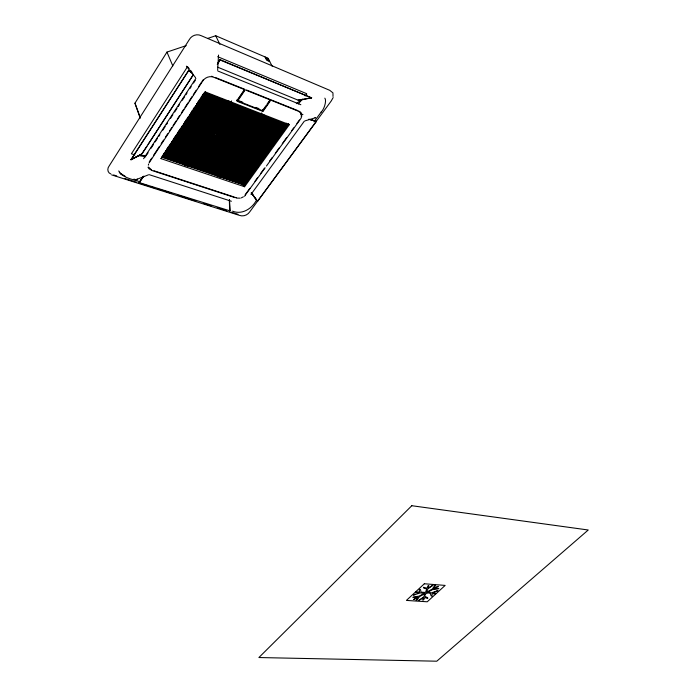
<?xml version="1.0" encoding="UTF-8"?>
<svg xmlns="http://www.w3.org/2000/svg" width="696" height="696" viewBox="0 0 696 696"><rect width="100%" height="100%" fill="white"/><g stroke="black" fill="none" stroke-linecap="round" stroke-linejoin="round"><path stroke-width="1.04" d="M217.639 70.183L218.535 55.062M139.304 182.117L139.783 182.674M139.348 182.465L143.132 176.793M131.074 159.741L188.546 70.644M301.229 116.467C302.038 113.883 299.854 111.63 297.549 110.89L214.394 77.526C210.009 75.351 204.65 77.413 202.353 81.606L149.109 162.907M229.663 210.697L229.358 200.431M148.352 165.152L148.613 164.065M333.019 96.457L332.94 92.873L329.765 90.332L201.335 35.748C196.907 33.425 191.409 35.496 189.147 39.829L109.142 165.996C106.984 168.562 107.428 172.843 110.89 173.983M139.374 182.091L143.176 176.775M333.166 97.553L331.2 101.024L249.829 211.741C247.637 215.125 243.243 216.83 239.407 215.369L111.638 174.896M195.863 78.448L143.585 158.714M217.735 63.527L220.006 59.612L311.512 97.866M217.291 64.615L220.066 59.76M218.3 62.544L219.91 59.639M229.784 210.792L139.687 182.735M229.384 211.132L229.854 210.923L229.428 199.7M137.286 179.046L136.79 179.377L148.509 174.809M250.986 194.41L304.204 121.33M140.244 118.268L134.963 103.182L166.962 52.087L186.258 45.614M146.873 146.256L141.706 153.981M148.048 144.437L193.331 74.611M142.288 153.511L193.375 74.742M146.891 154.608L148.074 152.789M151.023 148.265L153.39 144.637M155.156 141.923L157.522 138.295M158.697 136.486L159.88 134.667M162.838 130.143L165.196 126.515M166.379 124.706L167.553 122.888M170.511 118.364L172.869 114.736M174.644 112.013L177.001 108.393M178.185 106.584L179.368 104.765M182.317 100.233L184.684 96.614M185.867 94.804L187.041 92.986M189.999 88.453L191.174 86.643M193.54 83.024L195.306 80.301M149.309 161.811L151.684 158.183M153.468 155.469L159.41 146.404M161.185 143.689L163.569 140.061M165.344 137.347L167.727 133.719M169.502 131.005L171.886 127.385M173.069 125.567L176.044 121.043M177.228 119.225L179.603 115.606M181.386 112.882L183.761 109.263M184.953 107.454L187.92 102.921M189.112 101.111L192.079 96.579M193.27 94.769L196.237 90.236M198.621 86.617L201.588 82.084M161.002 158.644L205.163 91.872L289.336 124.654L244.566 186.737L161.002 158.644L161.985 157.331L242.243 184.388L244.566 186.737M162.586 156.435L164.369 153.729M165.561 151.928L205.459 91.602M321.169 112.065C324.527 108.915 326.737 100.241 324.841 98.145M184.379 165.483L228.14 100.885M185.467 165.796L229.297 101.164M187.137 166.361L231.585 100.929M237.562 99.667L244.444 89.584L244.531 90.88L237.971 100.528L238.136 101.146L237.562 99.667L237.971 100.528M270.065 99.867L270.005 101.425L263.288 111.003L262.54 111.264L237.371 101.407L237.214 100.789L244.07 90.698L243.983 89.401M265.872 105.862L262.87 110.151L263.288 111.003M267.064 104.148L269.465 100.72M237.371 101.407L236.962 100.546L262.401 110.655L263.149 110.403L269.561 101.242L269.622 99.685M217.169 176.497L261.722 112.926M218.292 176.81L262.296 114.092M219.893 177.35L263.906 114.727M242.243 184.388L286.265 123.14M161.89 156.574L244.748 184.927L245.227 184.266L162.359 155.861M244.705 182.5L163.047 154.825L245.923 183.3L246.41 182.63L163.516 154.112L246.41 182.63M164.204 153.068L247.106 181.665L247.585 180.995L164.674 152.354L247.585 180.995M248.281 180.029L165.37 151.31L248.281 180.029L248.768 179.359L165.839 150.597L248.768 179.359M166.709 150.014L249.464 178.385L249.951 177.715L167.005 148.831L249.951 177.715M250.647 176.74L167.692 147.787L250.647 176.74L251.134 176.071L168.171 147.065L251.134 176.071M168.867 146.021L251.839 175.096L252.326 174.426L169.337 145.299M218.074 160.933L170.033 144.246L253.031 173.443L253.509 172.773L170.511 143.524L253.509 172.773M174.278 143.541L171.207 142.471L254.214 171.79L254.701 171.12L171.686 141.749L254.701 171.12M172.382 140.696L255.415 170.137L255.902 169.459L172.86 139.966M255.38 167.666L173.565 138.913L256.606 168.476L257.094 167.797L174.044 138.182L257.094 167.797M174.922 137.59L257.807 166.814L258.294 166.135L175.227 136.399L258.294 166.135M257.772 164.334L175.923 135.337L259.008 165.143L259.495 164.465L176.41 134.606L259.495 164.465M177.106 133.545L260.208 163.473L260.695 162.794L177.593 132.814L260.695 162.794M261.418 161.803L178.298 131.744L261.418 161.803L261.905 161.124L178.785 131.013L261.905 161.124M179.49 129.952L262.618 160.124L263.114 159.445L179.977 129.212L263.114 159.445M180.864 128.603L263.827 158.444L264.323 157.766L181.169 127.411M182.065 126.794L265.046 156.765L265.541 156.078L182.361 125.602L265.541 156.078M183.257 124.984L266.255 155.077L266.751 154.39L183.561 123.784L266.751 154.39M214.638 133.771L184.275 122.714L267.473 153.39L267.969 152.702L184.762 121.974L267.969 152.702M185.667 121.348L268.691 151.702L269.195 151.006L185.963 120.147L269.195 151.006M186.867 119.529L269.918 150.005L270.413 149.309L187.172 118.329L270.413 149.309M269.909 147.482L187.885 117.241L271.144 148.3L271.64 147.613L188.381 116.502L271.64 147.613M189.286 115.867L272.362 146.604L272.867 145.908L189.59 114.666L272.867 145.908M190.304 113.579L273.598 144.899L274.094 144.202L190.8 112.83M218.883 121.948L191.522 111.743L274.824 143.185L275.329 142.489L192.018 110.995L275.329 142.489M192.931 110.351L276.06 141.479L276.564 140.775L193.236 109.15L276.564 140.775M277.295 139.757L193.958 108.054L277.295 139.757L277.8 139.061L194.454 107.306L277.8 139.061M195.376 106.662L278.53 138.043L279.035 137.338L195.68 105.453L279.035 137.338M196.603 104.809L279.775 136.32L280.279 135.616L196.907 103.6L280.279 135.616M279.783 133.762L197.638 102.495L281.019 134.589L281.523 133.893L198.134 101.738L281.523 133.893M218.135 108.002L198.865 100.633L282.263 132.866L282.776 132.162L199.369 99.876L282.776 132.162M200.291 99.224L283.516 131.135L284.02 130.422L200.596 98.014M284.76 129.395L201.335 96.901L284.76 129.395L285.273 128.69L201.831 96.144L285.273 128.69M205.581 96.196L202.571 95.03L286.012 127.655L286.526 126.95L203.075 94.264L286.526 126.95M204.006 93.603L287.274 125.915L287.787 125.202L204.311 92.394L287.787 125.202M249.881 188.338L245.192 194.697M254.962 181.334L257.503 177.828M260.678 173.443L264.489 168.188M269.57 161.176L272.11 157.67M275.294 153.294L279.105 148.031M282.28 143.654L286.726 137.521M291.807 130.509L293.712 127.881M296.887 123.496L299.428 119.99M265.167 167.797L245.323 195.054M266.429 166.048L299.933 119.851C302.203 117.424 302.89 112.804 299.263 111.256M202.179 81.18L203.136 79.857M139.496 182.013L143.802 176.088M256.293 200.457C251.821 208.8 241.982 214.994 232.534 211.158M314.009 121.8L321.369 111.795M316.106 121.852L257.555 201.327L251.508 193.244M298.271 103.965L302.438 99.163M305.222 95.961L306.771 94.117L306.536 93.629L217.726 56.707M142.106 153.755L131.118 159.749M244.47 196.246L245.383 195.324M188.72 70.427L130.891 159.758L141.514 154.425M296.365 103.66L301.29 99.789M243.417 196.785L241.338 197.864M141.506 154.12L130.952 159.462M415.469 594.088L413.433 595.176L419.879 592.957L424.63 593.166L419.14 596.141L413.05 597.072L412.919 597.56L417.452 597.011L413.581 599.56L417.983 597.412L416.06 600.3L416.756 600.335L419.575 596.524L424.986 593.636L423.794 596.863L418.6 600.526L423.446 597.786L422.724 600.143L423.707 599.787L424.786 597.533L427.692 598.517C429.058 596.681 421.95 597.69 426.1 593.497L426.544 593.305C432.164 591.034 429.58 595.854 431.938 596.359L432.164 593.714L435.583 593.792L435.992 593.392L433.095 592.853L437.984 590.547L431.416 592.905L427.135 592.496L432.555 589.608L438.271 588.851L438.845 588.329L434.287 588.677L438.297 586.293L433.704 588.329L435.644 585.336L434.843 585.44L432.312 589.051L426.648 592.165L427.822 588.912L433.103 585.118L428.214 587.963L428.771 585.466L427.988 585.841L426.979 588.233L423.62 587.285C422.542 588.703 427.187 588.146 426.526 589.634A4.794 2.045 -24 0 0 426.439 589.877L425.482 592.427L421.106 592.174L420.436 589.468L419.758 589.286L419.262 589.938L419.618 592.061L416.339 591.852L415.503 592.348L418.905 592.757L417.13 593.462M187.476 66.746L131.379 153.825L134.833 154.799M207.582 38.463L215.699 35.74L267.943 58.159L272.18 66.207M220.101 59.995L311.556 97.832M304.883 120.904L315.653 117.711L314.949 117.72M311.599 97.814L299.167 100.372M257.616 201.361L251.447 193.105M240.233 198.16L236.631 198.09M298.958 100.137L298.071 100.059M139.078 155.408L146.299 155.512M300.811 114.361L302.943 114.422M188.416 70.261L192.766 73.532M138.826 155.547L145.812 156.852M211.445 76.273L212.854 76.569M300.846 104.731L217.874 71.009M149.353 174.713L231.394 201.257M235.274 197.368L236.562 197.716M309.685 119.373L315.767 121.034L316.106 121.669M308.737 119.234L316.219 121.426M309.624 119.39L315.932 121.165M134.702 180.116C129.326 178.863 119.877 175.496 118.781 170.929M135.085 180.238L139.209 181.543M113.587 174.957L116.702 175.94M124.897 178.533L136.407 182.169M138.26 182.761L147.517 185.684M150.919 186.763L154.034 187.746M157.801 188.938L162.942 190.565M164.404 191.026L171.66 193.323M177.88 195.289L189.286 198.891M190.713 199.343L195.854 200.97M203.797 203.484L211.279 205.851M217.282 207.747L226.713 210.731M230.759 212.01L238.023 214.307M133.91 179.116L137.008 180.099M153.99 170.79L234.248 197.029M235.335 197.734L152.459 170.659L149.083 168.858L147.987 167.249M162.533 156.322L245.227 184.266M162.907 156.913L244.748 184.927M165.222 153.416L247.106 181.665M167.553 149.901L248.246 177.584M169.519 145.76L252.326 174.426M169.885 146.369L251.839 175.096M176.323 144.255L254.214 171.79M221.137 161.994L253.031 173.443M173.043 140.427L255.902 169.459M173.408 141.053L178.515 142.845M180.56 143.559L250.09 167.893M252.135 168.615L255.415 170.137M174.739 137.129L257.807 166.814M178.132 133.91L260.208 163.473M181.691 128.508L184.727 129.604M186.745 130.326L229.228 145.621M231.255 146.351L263.827 158.444M182.517 131.039L262.618 160.124M181.874 126.333L263.819 155.956M181.351 127.864L264.323 157.766M184.083 124.889L266.255 155.077M216.656 134.511L266.246 152.581M187.694 119.442L269.918 150.005M187.502 121.635L268.691 151.702M190.112 115.788L272.362 146.604M220.91 122.705L254.345 135.181M256.372 135.938L274.824 143.185M190.991 113.283L274.094 144.202M192.331 114.335L203.476 118.477M205.503 119.225L214.62 122.618M216.647 123.366L272.362 144.072M193.758 110.281L274.824 140.653M197.212 106.975L277.304 137.216M197.42 104.739L250.151 124.723M252.178 125.498L279.775 136.32M220.162 108.776L282.263 132.866M200.796 98.467L284.02 130.422M200.1 98.771L204.154 100.328M206.181 101.103L213.289 103.834M215.316 104.609L282.272 130.3M204.815 93.542L209.827 95.491M211.828 96.266L268.995 118.468M270.996 119.242L287.274 125.915M207.582 96.97L239.668 109.376M241.677 110.151L286.012 127.655M237.727 100.285L242.774 102.269M255.91 107.419L258.947 108.611M215.325 77.474L244.583 89.218M246.601 90.028L298.045 110.69M217.613 67.155L297.984 100.128L311.686 97.736M269.709 61.509L266.768 60.248L265.011 56.898M265.446 57.733L268.386 58.995M265.881 58.568L268.83 59.83M266.324 59.412L269.265 60.665M125.002 176.14L120.826 173.574M151.615 169.937L148.518 167.066M251.117 192.975L252.831 194.184M191.8 72.776L188.451 70.435M257.242 201.048L251.465 192.966M288.118 123.462L289.336 124.654M121.095 174.157L119.486 172.13M187.894 67.025L189.19 68.652M190.486 70.27L191.783 71.897M186.389 66.155L195.559 77.656M266.481 57.524L268.238 60.883M283.289 130.691L283.516 131.135M280.801 134.154L281.019 134.589M278.313 137.599L278.53 138.043M262.723 109.542L263.149 110.403M262.122 110.403L262.54 111.264M275.842 141.036L276.06 141.479M273.38 144.455L273.598 144.899M270.927 147.856L271.144 148.3M215.699 35.74L219.91 44.448M267.264 152.946L267.473 153.39M264.828 156.322L265.046 156.765M236.805 99.928L237.214 100.789M258.799 164.7L259.008 165.143M256.398 168.023L256.606 168.476M249.264 177.941L249.464 178.385M245.723 182.848L245.923 183.3M166.962 52.087L172.808 65.92M134.963 103.182L140.183 117.354M229.497 199.83L229.871 210.662M411.806 505.714L258.886 657.537L436.784 661.2L588.25 529.995L411.806 505.714M424.342 583.761L406.412 600.413L427.24 601.788L445.153 585.414L424.342 583.761"/></g></svg>
